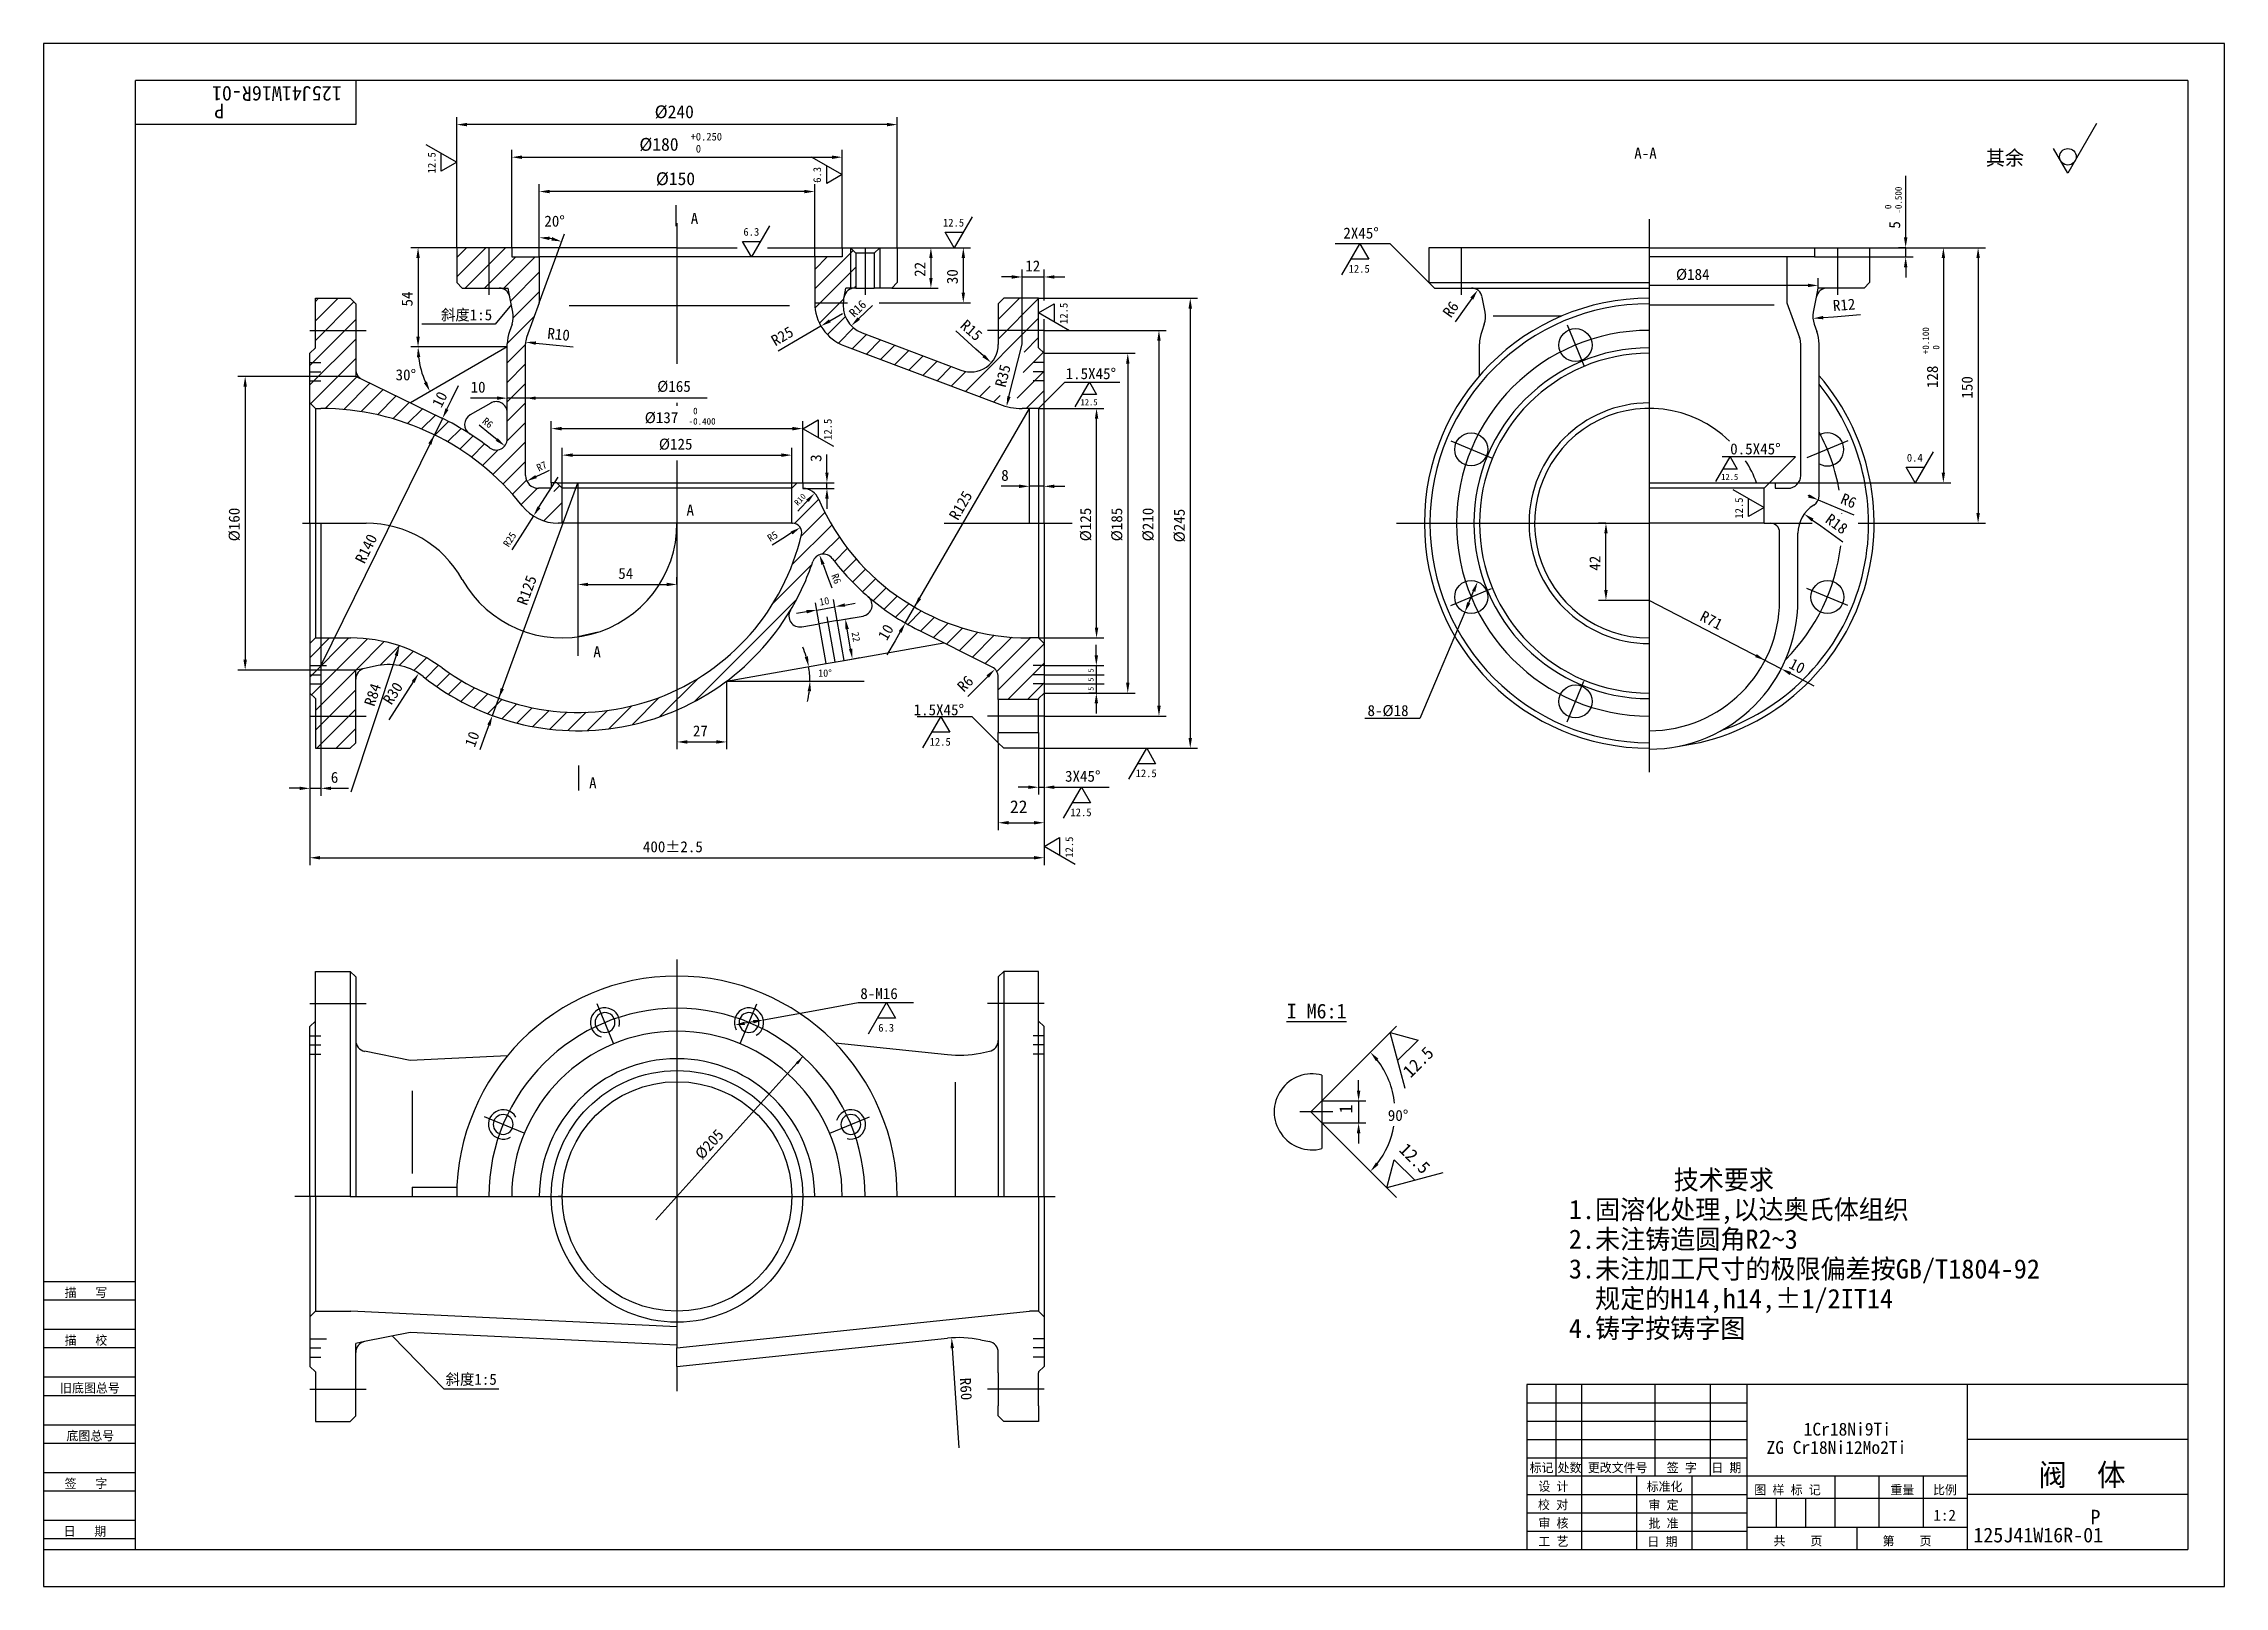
# Model space of a CAD drawing. Header units: metres. Extents: x 0 to 594, y 0 to 420.
import ezdxf

# ---------------------------------------------------------------- set-up
doc = ezdxf.new("R2010")
doc.units = ezdxf.units.M
for name, color, linetype in [('C', 6, 'Continuous'), ('D', 1, 'Continuous'), ('FL', 5, 'Continuous'), ('HA', 5, 'Continuous'), ('T', 7, 'Continuous'), ('TL', 4, 'Continuous')]:
    doc.layers.add(name, color=color, linetype=linetype)

# ---------------------------------------------------------------- blocks, each defined once
blk = doc.blocks.new('TUKUN2')
at = {"layer": 'FL'}
for p, q in [((0, 420), (0, 0)), ((594, 420), (0, 420)), ((594, 0), (594, 420)), ((0, 78), (25, 78)), ((0, 70), (25, 70)), ((0, 65), (25, 65)), ((0, 57), (25, 57)), ((412, 30), (412, 55)), ((419, 10), (419, 55)), ((439, 30), (439, 55)), ((454, 30), (454, 55)), ((0, 52), (25, 52)), ((404, 50), (464, 50)), ((0, 44), (25, 44)), ((404, 45), (464, 45)), ((0, 39), (25, 39)), ((404, 40), (464, 40)), ((0, 31), (25, 31)), ((404, 35), (464, 35)), ((449, 10), (449, 30)), ((0, 26), (25, 26)), ((404, 25), (464, 25)), ((0, 18), (25, 18)), ((404, 20), (464, 20)), ((0, 13), (25, 13)), ((404, 15), (464, 15)), ((0, 0), (594, 0))]:
    blk.add_line(p, q, dxfattribs=at)
at = {"layer": 'TL'}
for p, q in [((25, 10), (25, 410)), ((584, 410), (25, 410)), ((85, 410), (85, 398)), ((584, 410), (584, 10)), ((85, 398), (25, 398)), ((0, 83), (25, 83)), ((404, 55), (404, 10)), ((584, 55), (404, 55)), ((464, 10), (464, 55)), ((524, 10), (524, 55)), ((584, 40), (524, 40)), ((524, 30), (404, 30)), ((434, 10), (434, 30)), ((488, 16), (488, 30)), ((500, 16), (500, 30)), ((512, 16), (512, 30)), ((464, 24), (524, 24)), ((472, 16), (472, 24)), ((480, 16), (480, 24)), ((584, 25), (524, 25)), ((524, 16), (464, 16)), ((494, 10), (494, 16)), ((0, 10), (584, 10))]:
    blk.add_line(p, q, dxfattribs=at)
at = {"layer": 'T'}
for s, p in [('描   写', (5.74, 78.76)), ('描   校', (5.74, 65.76)), ('旧底图总号', (4.49, 52.76)), ('底图总号', (6.22, 39.76)), ('标记', (404.75, 31.07)), ('处数', (412.38, 31.07)), ('更改文件号', (420.61, 31.07)), ('签 字', (442.1, 31.07)), ('日 期', (454.23, 31.07)), ('签   字', (5.74, 26.76)), ('校 对', (407.05, 20.99)), ('设 计', (407.14, 25.99)), ('标准化', (436.65, 25.93)), ('审 定', (437.13, 20.93)), ('图 样 标 记', (465.95, 25.04)), ('重量', (503.03, 25.04)), ('比例', (514.64, 25.04)), ('审 核', (407.14, 15.99)), ('批 准', (437.13, 15.93)), ('日   期', (5.45, 13.76)), ('工 艺', (407.14, 10.99)), ('日 期', (436.84, 10.93)), ('共    页', (471.18, 11.13)), ('第    页', (500.9, 11.13))]:
    blk.add_text(s, height=2.5, dxfattribs=at).set_placement(p)

msp = doc.modelspace()

# ---------------------------------------------------------------- linework, layer by layer
for p, q in [((112.52, 361.77), (115.18, 364.44)), ((112.52, 356.47), (120.48, 364.44)), ((114.79, 353.44), (125.79, 364.44)), ((210.02, 353.21), (220.51, 363.7)), ((120.09, 353.44), (128.59, 361.94)), ((125.18, 353.22), (133.89, 361.94)), ((127.22, 349.95), (135.02, 357.76)), ((210.02, 358.51), (213.44, 361.94)), ((210.1, 347.99), (221.27, 359.15)), ((74.02, 344.49), (80.22, 350.69)), ((74.02, 349.79), (74.91, 350.69)), ((127.94, 345.38), (135.02, 352.45)), ((211.31, 343.9), (217.94, 350.52)), ((220.85, 353.43), (221.27, 353.85)), ((260.02, 344.87), (265.83, 350.69)), ((260.02, 339.57), (271.02, 350.57)), ((72.52, 332.38), (85.02, 344.88)), ((74.02, 339.18), (84.52, 349.68)), ((126.27, 338.4), (133.71, 345.84)), ((213.5, 340.78), (218.37, 345.65)), ((251.06, 325.31), (271.02, 345.27)), ((72.52, 327.08), (85.02, 339.58)), ((216.5, 338.48), (220.63, 342.6)), ((220.26, 336.93), (224.14, 340.81)), ((224.11, 335.48), (227.99, 339.36)), ((267.05, 335.99), (271.02, 339.96)), ((72.72, 321.98), (85.02, 334.27)), ((126.27, 333.1), (131.27, 338.1)), ((126.27, 327.79), (131.27, 332.79)), ((227.96, 334.02), (231.84, 337.91)), ((231.81, 332.57), (235.69, 336.45)), ((235.66, 331.12), (239.54, 335)), ((239.51, 329.67), (243.39, 333.55)), ((266.85, 330.49), (272.28, 335.92)), ((76.72, 320.68), (85.6, 329.55)), ((81.76, 320.41), (88.9, 327.55)), ((126.27, 322.49), (131.27, 327.49)), ((243.36, 328.22), (247.24, 332.1)), ((247.21, 326.76), (251.19, 330.74)), ((254.92, 323.86), (257.82, 326.76)), ((265.17, 323.51), (272.52, 330.86)), ((86.48, 319.82), (92.47, 325.82)), ((90.93, 318.97), (96.05, 324.09)), ((95.14, 317.88), (99.62, 322.35)), ((126.27, 317.19), (131.27, 322.19)), ((258.77, 322.41), (260.58, 324.22)), ((267.65, 320.69), (272.52, 325.55)), ((99.14, 316.58), (103.19, 320.62)), ((102.95, 315.09), (106.76, 318.89)), ((106.59, 313.41), (110.3, 317.13)), ((110.05, 311.58), (113.71, 315.23)), ((126.22, 311.84), (131.27, 316.88)), ((113.36, 309.58), (116.97, 313.19)), ((116.51, 307.43), (120.09, 311.01)), ((119.52, 305.13), (123.79, 309.41)), ((122.38, 302.69), (131.27, 311.58)), ((125.1, 300.1), (131.27, 306.28)), ((127.67, 297.38), (131.49, 301.2)), ((130.11, 294.51), (134.54, 298.94)), ((139, 298.1), (140.55, 299.65)), ((136.27, 290.06), (141.27, 295.06)), ((204.52, 289.38), (211.11, 295.97)), ((206.29, 285.84), (212.81, 292.36)), ((203.91, 278.16), (214.69, 288.93)), ((212.1, 281.04), (216.74, 285.68)), ((215.4, 279.04), (218.96, 282.6)), ((217.8, 276.14), (221.35, 279.68)), ((198.76, 267.71), (209.25, 278.19)), ((220.36, 273.39), (223.89, 276.93)), ((223.06, 270.79), (226.6, 274.33)), ((177.18, 240.82), (205.13, 268.77)), ((225.91, 268.33), (229.46, 271.89)), ((228.91, 266.03), (232.49, 269.61)), ((232.06, 263.88), (235.69, 267.5)), ((235.37, 261.89), (239.05, 265.57)), ((238.84, 260.06), (242.6, 263.81)), ((242.37, 258.28), (246.34, 262.25)), ((72.52, 252.83), (77.87, 258.19)), ((72.52, 247.53), (83.18, 258.19)), ((73, 242.71), (88.23, 257.94)), ((85.05, 249.45), (92.79, 257.19)), ((91.65, 250.75), (96.94, 256.04)), ((245.91, 256.51), (250.29, 260.9)), ((249.44, 254.74), (254.48, 259.78)), ((252.97, 252.97), (258.93, 258.93)), ((256.5, 251.2), (263.68, 258.37)), ((259.64, 249.04), (268.79, 258.19)), ((260.02, 244.11), (272.52, 256.61)), ((96.88, 250.68), (100.76, 254.56)), ((100.84, 249.33), (104.29, 252.79)), ((104.01, 247.2), (107.56, 250.75)), ((262.65, 241.44), (272.52, 251.31)), ((74.02, 238.42), (85.02, 249.42)), ((74.02, 233.12), (85.02, 244.12)), ((107.07, 244.96), (110.67, 248.55)), ((110.28, 242.86), (113.93, 246.51)), ((113.65, 240.93), (117.36, 244.64)), ((167.76, 236.71), (178.25, 247.19)), ((267.95, 241.44), (272.52, 246)), ((74.39, 228.19), (85.02, 238.81)), ((117.19, 239.17), (120.98, 242.95)), ((120.91, 237.58), (124.8, 241.47)), ((124.82, 236.19), (128.83, 240.2)), ((128.94, 235), (133.11, 239.18)), ((133.29, 234.05), (137.67, 238.43)), ((137.91, 233.37), (142.55, 238.01)), ((142.83, 232.99), (147.82, 237.98)), ((148.13, 232.99), (153.61, 238.46)), ((153.91, 233.46), (160.11, 239.66)), ((160.34, 234.58), (167.79, 242.04)), ((79.69, 228.19), (85.02, 233.51))]:
    msp.add_line(p, q)
at = {"layer": 'C'}
for p, q in [((172.52, 371.09), (172.52, 332.85)), ((437.35, 372.18), (437.35, 232.94)), ((121.27, 364.44), (121.27, 351.58)), ((223.77, 364.44), (223.77, 351.58)), ((386.1, 364.44), (386.1, 351.58)), ((488.6, 364.44), (488.6, 351.58)), ((72.52, 341.94), (87.9, 341.94)), ((272.52, 341.94), (257.14, 341.94)), ((414.97, 343.48), (419.56, 332.4)), ((72.52, 333.19), (75.52, 333.19)), ((272.52, 333.19), (269.52, 333.19)), ((72.52, 330.69), (75.52, 330.69)), ((72.52, 328.19), (75.52, 328.19)), ((272.52, 330.69), (269.52, 330.69)), ((272.52, 328.19), (269.52, 328.19)), ((172.52, 322.21), (172.52, 321.36)), ((383.31, 311.82), (394.39, 307.23)), ((491.4, 311.82), (480.31, 307.23)), ((172.52, 306.47), (172.52, 236.45)), ((70.56, 289.44), (87.87, 289.44)), ((245.25, 289.44), (280.12, 289.44)), ((368.48, 289.44), (437.35, 289.44)), ((470.35, 289.44), (481.74, 289.44)), ((494.22, 289.44), (524.97, 289.44)), ((383.31, 267.05), (394.39, 271.64)), ((491.4, 267.05), (480.31, 271.64)), ((215.61, 251.67), (213.44, 263.98)), ((72.52, 250.69), (75.52, 250.69)), ((272.52, 250.69), (269.52, 250.69)), ((72.52, 248.19), (75.52, 248.19)), ((72.52, 245.69), (75.52, 245.69)), ((272.52, 248.19), (269.52, 248.19)), ((272.52, 245.69), (269.52, 245.69)), ((414.97, 235.39), (419.56, 246.48)), ((72.52, 236.94), (87.9, 236.94)), ((272.52, 236.94), (257.14, 236.94)), ((437.35, 232.94), (437.35, 227.94)), ((437.35, 227.94), (437.35, 221.67)), ((172.52, 170.69), (172.52, 97.45)), ((72.52, 158.65), (87.9, 158.65)), ((155.27, 147.8), (150.8, 158.58)), ((189.77, 147.8), (194.24, 158.58)), ((272.52, 158.65), (257.14, 158.65)), ((72.52, 149.9), (75.52, 149.9)), ((272.52, 149.9), (269.52, 149.9)), ((72.52, 147.4), (75.52, 147.4)), ((72.52, 144.9), (75.52, 144.9)), ((272.52, 147.4), (269.52, 147.4)), ((272.52, 144.9), (269.52, 144.9)), ((130.87, 123.4), (120.09, 127.87)), ((214.17, 123.4), (224.95, 127.87)), ((83.52, 106.15), (68.43, 106.15)), ((83.52, 106.15), (275.57, 106.15)), ((172.52, 97.45), (172.52, 70.65)), ((72.52, 67.4), (75.52, 67.4)), ((172.52, 70.65), (172.52, 65.65)), ((172.52, 65.65), (172.52, 64.9)), ((272.52, 67.4), (269.52, 67.4)), ((72.52, 64.9), (75.52, 64.9)), ((72.52, 62.4), (75.52, 62.4)), ((172.52, 59.87), (172.52, 64.9)), ((172.52, 59.87), (172.52, 53.15)), ((272.52, 64.9), (269.52, 64.9)), ((272.52, 62.4), (269.52, 62.4)), ((72.52, 53.65), (87.9, 53.65)), ((272.52, 53.65), (257.14, 53.65))]:
    msp.add_line(p, q, dxfattribs=at)
msp.add_lwpolyline([(351.18, 129.18), (342.18, 129.18)], dxfattribs=at)
for centre, radius, start, end in [((437.35, 289.44), 52.5, 90, 270), ((437.35, 289.44), 52.5, 9.85, 28.24), ((437.35, 289.44), 52.5, 2.83, 2.87), ((87.87, 259.44), 30, 29.33, 90), ((141.27, 289.44), 31.25, 209.33, 0), ((437.35, 289.44), 52.5, 315.08, 353.24), ((172.52, 106.15), 51.25, 0, 180)]:
    msp.add_arc(centre, radius, start, end, dxfattribs=at)
at = {"layer": 'D'}
for p, q in [((112.52, 364.44), (112.52, 399.95)), ((232.52, 364.44), (232.52, 399.95)), ((559.18, 398.22), (551.38, 384.7)), ((104.07, 392.58), (112.52, 387.7)), ((229.72, 397.95), (115.32, 397.95)), ((108.29, 385.27), (108.29, 390.14)), ((112.52, 387.7), (108.29, 385.27)), ((127.52, 364.44), (127.52, 391.08)), ((130.32, 389.08), (214.72, 389.08)), ((209.07, 389.21), (217.52, 384.33)), ((213.29, 381.89), (213.29, 386.77)), ((217.52, 364.44), (217.52, 391.08)), ((551.38, 384.7), (547.47, 391.46)), ((135.02, 361.94), (135.02, 381.73)), ((210.02, 361.94), (210.02, 381.73)), ((217.52, 384.33), (213.29, 381.89)), ((507.19, 372.13), (507.19, 383.99)), ((207.22, 379.73), (137.82, 379.73)), ((197.71, 370.39), (192.84, 361.94)), ((245.56, 368.66), (250.44, 368.66)), ((248, 364.44), (245.56, 368.66)), ((252.88, 372.89), (248, 364.44)), ((507.19, 370.04), (507.19, 372.13)), ((507.19, 367.24), (507.19, 370.04)), ((112.52, 364.44), (99.99, 364.44)), ((135.02, 349.44), (141.86, 368.23)), ((192.84, 361.94), (190.4, 366.16)), ((190.4, 366.16), (195.28, 366.16)), ((232.52, 364.44), (243.68, 364.44)), ((243.68, 364.44), (252.51, 364.44)), ((366.75, 365.54), (351.75, 365.54)), ((353.61, 357.09), (358.49, 365.54)), ((358.49, 365.54), (360.93, 361.32)), ((377.35, 354.94), (366.75, 365.54)), ((497.35, 364.44), (519.46, 364.44)), ((507.19, 364.44), (505.19, 364.44)), ((507.19, 361.94), (507.19, 364.44)), ((519.46, 364.44), (528.92, 364.44)), ((101.99, 361.64), (101.99, 340.24)), ((241.68, 361.64), (241.68, 356.24)), ((250.51, 361.64), (250.51, 352.24)), ((263.72, 356.48), (260.92, 356.48)), ((266.52, 338.19), (266.52, 358.48)), ((266.52, 356.48), (272.52, 356.48)), ((272.52, 350.11), (272.52, 358.48)), ((275.32, 356.48), (278.12, 356.48)), ((360.93, 361.32), (356.05, 361.32)), ((482.35, 361.94), (509.19, 361.94)), ((507.19, 359.14), (507.19, 356.34)), ((517.46, 361.64), (517.46, 303.24)), ((526.92, 361.64), (526.92, 292.24)), ((124.06, 353.44), (126.52, 353.44)), ((127, 351.02), (126.52, 353.44)), ((218.04, 351.02), (218.52, 353.44)), ((220.98, 353.44), (218.52, 353.44)), ((231.02, 353.44), (243.68, 353.44)), ((271.02, 350.69), (314.32, 350.69)), ((389.01, 350.6), (387.39, 348.32)), ((480.55, 354.18), (437.35, 354.18)), ((482.87, 351.02), (483.35, 353.44)), ((483.35, 353.44), (483.35, 356.18)), ((485.81, 353.44), (483.35, 353.44)), ((127.41, 349), (123.02, 343.62)), ((210.02, 349.44), (218.95, 349.44)), ((214.15, 344.52), (217.62, 346.56)), ((222.01, 345.13), (225.74, 348.75)), ((227.58, 349.44), (252.51, 349.44)), ((271.02, 346.71), (275.24, 349.15)), ((279.47, 341.83), (271.02, 346.71)), ((272.52, 335.69), (272.52, 345.01)), ((275.24, 349.15), (275.24, 344.27)), ((312.32, 347.89), (312.32, 230.99)), ((387.39, 348.32), (384.52, 344.29)), ((484.73, 345.43), (487.52, 345.66)), ((487.52, 345.66), (494.88, 346.26)), ((123.02, 343.62), (103.02, 343.62)), ((206.91, 340.27), (200.06, 336.25)), ((211.74, 343.11), (206.91, 340.27)), ((253.94, 336.86), (248.43, 341.77)), ((272.52, 341.94), (305.8, 341.94)), ((303.8, 339.14), (303.8, 239.74)), ((126.27, 337.44), (99.99, 337.44)), ((134.08, 338.47), (136.87, 338.19)), ((136.87, 338.19), (144.21, 337.47)), ((256.03, 334.99), (253.94, 336.86)), ((262.95, 323.93), (266.52, 338.19)), ((272.52, 335.69), (297.3, 335.69)), ((295.3, 332.89), (295.3, 245.99)), ((85.02, 329.42), (52.9, 329.42)), ((85.02, 331.9), (85.02, 329.42)), ((85.02, 329.42), (86.71, 328.62)), ((111.11, 323), (113.04, 326.93)), ((272.52, 322.19), (278.18, 327.84)), ((278.18, 327.84), (293.18, 327.84)), ((280.96, 321.08), (284.87, 327.84)), ((284.87, 327.84), (286.82, 324.46)), ((54.9, 326.62), (54.9, 252.25)), ((109.87, 320.49), (111.11, 323)), ((120.67, 323.49), (116.29, 323.49)), ((123.47, 323.49), (120.67, 323.49)), ((131.27, 323.49), (126.27, 323.49)), ((180.71, 323.49), (131.27, 323.49)), ((286.82, 324.46), (282.92, 324.46)), ((108.64, 317.98), (75.52, 250.69)), ((121.25, 313.99), (118.66, 316.09)), ((138.27, 300.44), (138.27, 317.19)), ((141.07, 315.19), (203.97, 315.19)), ((206.77, 315.16), (210.99, 317.6)), ((206.77, 300.44), (206.77, 317.19)), ((215.22, 310.28), (206.77, 315.16)), ((210.99, 317.6), (210.99, 312.72)), ((234.71, 262.26), (268.52, 320.69)), ((268.52, 289.44), (268.52, 320.69)), ((271.02, 320.69), (288.8, 320.69)), ((286.8, 260.99), (286.8, 317.89)), ((123.42, 312.24), (121.25, 313.99)), ((141.27, 298.94), (141.27, 309.97)), ((203.77, 298.94), (203.77, 309.97)), ((514.67, 308.89), (509.79, 300.44)), ((134.14, 302.13), (136.66, 303.35)), ((136.66, 303.35), (137.76, 303.89)), ((144.07, 307.97), (200.97, 307.97)), ((213.36, 306.04), (213.36, 308.13)), ((213.36, 303.24), (213.36, 306.04)), ((268.52, 306.53), (268.52, 308.53)), ((455.47, 300.75), (459.37, 307.51)), ((477.17, 307.51), (457.17, 307.51)), ((461.33, 304.13), (457.42, 304.13)), ((459.37, 307.51), (461.33, 304.13)), ((470.1, 300.44), (477.17, 307.51)), ((509.79, 300.44), (507.35, 304.66)), ((507.35, 304.66), (512.23, 304.66)), ((122.25, 237.07), (145.52, 300.44)), ((134.93, 293.77), (140.17, 301.94)), ((145.52, 300.44), (145.52, 258.48)), ((145.52, 300.44), (145.52, 298.94)), ((206.77, 300.44), (215.36, 300.44)), ((206.77, 298.93), (215.36, 298.93)), ((213.36, 298.93), (213.36, 300.44)), ((262.92, 299.48), (260.83, 299.48)), ((265.72, 299.48), (262.92, 299.48)), ((272.52, 299.48), (268.52, 299.48)), ((275.32, 299.48), (278.12, 299.48)), ((460.15, 298.59), (468.6, 293.71)), ((471.6, 300.44), (519.46, 300.44)), ((133.42, 291.41), (130.4, 286.7)), ((206.14, 293.5), (205.44, 292.75)), ((208.05, 295.54), (206.14, 293.5)), ((213.36, 296.13), (213.36, 293.33)), ((464.38, 291.27), (464.38, 296.15)), ((468.6, 293.71), (464.38, 291.27)), ((480.79, 296.86), (480.6, 296.94)), ((483.37, 295.78), (488.53, 293.61)), ((488.53, 293.61), (493.1, 291.7)), ((75.52, 289.44), (75.52, 250.69)), ((130.4, 286.7), (127.52, 282.22)), ((201.36, 285.28), (198.46, 283.46)), ((203.73, 286.78), (201.36, 285.28)), ((425.55, 289.44), (423.55, 289.44)), ((425.55, 271.24), (425.55, 286.64)), ((481.82, 290.31), (484.09, 288.68)), ((484.09, 288.68), (490.08, 284.37)), ((524.97, 289.44), (528.92, 289.44)), ((172.52, 272.76), (172.52, 274.76)), ((212.3, 278.24), (213.54, 274.97)), ((213.54, 274.97), (214.72, 271.86)), ((148.32, 272.76), (169.72, 272.76)), ((211.24, 262.07), (210.23, 267.78)), ((216.16, 262.93), (215.15, 268.65)), ((218.26, 267.17), (221.01, 267.65)), ((388.19, 267.78), (389.51, 270.91)), ((437.35, 268.44), (423.55, 268.44)), ((473.31, 249.8), (437.35, 268.44)), ((207.82, 265.33), (205.06, 264.84)), ((210.58, 265.81), (215.5, 266.68)), ((216.16, 262.93), (220.37, 263.68)), ((387.1, 265.2), (379.14, 246.34)), ((219.82, 255.25), (218.88, 260.57)), ((231.91, 257.41), (229.72, 253.63)), ((233.31, 259.84), (231.91, 257.41)), ((271.02, 258.19), (288.8, 258.19)), ((286.74, 253.49), (286.74, 256.29)), ((75.52, 250.69), (75.52, 215.26)), ((75.52, 250.69), (77.02, 250.69)), ((96.03, 253.39), (83.7, 216.19)), ((87.43, 249.92), (85.02, 249.45)), ((218.07, 252.1), (222.28, 252.84)), ((272.52, 250.69), (288.74, 250.69)), ((286.74, 250.69), (286.74, 243.19)), ((85.02, 249.45), (52.9, 249.45)), ((85.02, 246.98), (85.02, 249.45)), ((100.65, 246.22), (94.06, 235.95)), ((186.04, 246.45), (223.54, 246.45)), ((186.04, 246.45), (186.04, 227.89)), ((255.19, 245.73), (251.71, 242.22)), ((257.16, 247.73), (255.19, 245.73)), ((272.52, 248.19), (288.84, 248.19)), ((272.52, 245.69), (288.84, 245.69)), ((379.14, 246.34), (374.88, 236.25)), ((475.8, 248.51), (478.28, 247.22)), ((478.28, 247.22), (482.17, 245.21)), ((72.52, 243.19), (72.52, 215.26)), ((172.52, 238.57), (172.52, 227.89)), ((272.52, 243.19), (297.3, 243.19)), ((272.52, 243.19), (272.52, 215.56)), ((286.74, 243.19), (284.74, 243.19)), ((286.74, 240.39), (286.74, 237.59)), ((120.31, 231.82), (118.81, 227.71)), ((121.28, 234.45), (120.31, 231.82)), ((252.95, 236.76), (237.95, 236.76)), ((239.48, 228.31), (244.36, 236.76)), ((246.8, 232.53), (241.92, 232.53)), ((244.36, 236.76), (246.8, 232.53)), ((260.02, 229.69), (252.95, 236.76)), ((272.52, 236.94), (305.8, 236.94)), ((374.88, 236.25), (359.88, 236.25)), ((175.32, 229.89), (183.24, 229.89)), ((260.02, 229.69), (260.02, 205.89)), ((271.02, 228.19), (314.32, 228.19)), ((271.02, 228.19), (271.02, 215.56)), ((295.59, 219.74), (300.47, 228.19)), ((300.47, 228.19), (302.9, 223.96)), ((302.9, 223.96), (298.03, 223.96)), ((69.72, 217.26), (66.92, 217.26)), ((72.52, 217.26), (75.52, 217.26)), ((72.52, 215.26), (72.52, 196.36)), ((78.32, 217.26), (81.12, 217.26)), ((81.12, 217.26), (83.07, 217.26)), ((268.22, 217.56), (265.42, 217.56)), ((271.02, 217.56), (272.52, 217.56)), ((272.52, 215.56), (272.52, 205.89)), ((275.32, 217.56), (278.12, 217.56)), ((277.84, 209.11), (282.72, 217.56)), ((278.12, 217.56), (290.21, 217.56)), ((282.72, 217.56), (285.16, 213.33)), ((285.16, 213.33), (280.28, 213.33)), ((262.82, 207.89), (269.72, 207.89)), ((272.52, 205.89), (272.52, 196.36)), ((272.52, 201.39), (276.74, 203.83)), ((276.74, 203.83), (276.74, 198.95)), ((75.32, 198.36), (269.72, 198.36)), ((280.97, 196.51), (272.52, 201.39)), ((196.07, 154.21), (211.12, 156.95)), ((211.12, 156.95), (221.9, 158.91)), ((221.9, 158.91), (236.9, 158.91)), ((224.68, 150.46), (229.56, 158.91)), ((232, 154.68), (227.12, 154.68)), ((229.56, 158.91), (232, 154.68)), ((193.31, 153.71), (190.95, 153.29)), ((348.18, 132.18), (368.52, 152.52)), ((370.85, 135.5), (366.76, 150.76)), ((366.76, 150.76), (374.39, 148.72)), ((374.39, 148.72), (368.81, 143.13)), ((206.84, 144.21), (166.8, 99.81)), ((358.18, 134.98), (358.18, 137.78)), ((348.18, 132.18), (360.18, 132.18)), ((358.18, 132.18), (358.18, 126.18)), ((348.18, 126.18), (368.52, 105.85)), ((348.18, 126.18), (360.18, 126.18)), ((358.18, 123.38), (358.18, 120.58)), ((365.84, 108.52), (367.89, 116.16)), ((367.89, 116.16), (373.48, 110.57)), ((381.11, 112.61), (365.84, 108.52)), ((75.52, 67.4), (77.02, 67.4)), ((87.43, 66.63), (85.02, 66.16)), ((85.02, 63.69), (85.02, 66.16)), ((95.01, 68.16), (108.97, 53.81)), ((247.51, 64.85), (249.27, 37.71)), ((108.97, 53.81), (123.97, 53.81))]:
    msp.add_line(p, q, dxfattribs=at)
msp.add_circle((551.38, 389.2), 2.25, dxfattribs=at)
for centre, radius, start, end in [((135.02, 349.44), 17.76, 79.04, 80.96), ((126.27, 337.44), 24.28, 186.61, 203.39), ((186.04, 246.45), 22.7, 17.07, 24.14), ((186.04, 246.45), 22.7, 0, 10), ((186.04, 246.45), 22.7, 345.86, 352.93), ((345.18, 129.18), 22.93, 5.83, 38), ((345.18, 129.18), 22.93, 322, 350.18)]:
    msp.add_arc(centre, radius, start, end, dxfattribs=at)
for points in [[(115.32, 398.42), (115.32, 397.48), (112.52, 397.95)], [(229.72, 398.42), (229.72, 397.48), (232.52, 397.95)], [(130.32, 389.54), (130.32, 388.61), (127.52, 389.08)], [(214.72, 389.54), (214.72, 388.61), (217.52, 389.08)], [(137.82, 380.2), (137.82, 379.26), (135.02, 379.73)], [(207.22, 380.2), (207.22, 379.26), (210.02, 379.73)], [(101.52, 361.64), (102.46, 361.64), (101.99, 364.44)], [(137.77, 366.51), (137.85, 367.44), (135.02, 367.2)], [(138.52, 367.32), (138.27, 366.42), (141.09, 366.13)], [(241.22, 361.64), (242.15, 361.64), (241.68, 364.44)], [(250.04, 361.64), (250.98, 361.64), (250.51, 364.44)], [(506.72, 367.24), (507.65, 367.24), (507.19, 364.44)], [(516.99, 361.64), (517.93, 361.64), (517.46, 364.44)], [(526.45, 361.64), (527.39, 361.64), (526.92, 364.44)], [(263.72, 356.94), (263.72, 356.01), (266.52, 356.48)], [(275.32, 356.94), (275.32, 356.01), (272.52, 356.48)], [(506.72, 359.14), (507.65, 359.14), (507.19, 361.94)], [(241.22, 356.24), (242.15, 356.24), (241.68, 353.44)], [(250.04, 352.24), (250.98, 352.24), (250.51, 349.44)], [(311.85, 347.89), (312.79, 347.89), (312.32, 350.69)], [(389.39, 350.33), (388.63, 350.87), (390.63, 352.88)], [(480.55, 354.64), (480.55, 353.71), (483.35, 354.18)], [(214.39, 344.12), (213.92, 344.93), (211.74, 343.11)], [(222.34, 344.8), (221.69, 345.47), (220, 343.18)], [(484.77, 344.96), (484.7, 345.89), (481.94, 345.2)], [(101.52, 340.24), (102.46, 340.24), (101.99, 337.44)], [(134.03, 338), (134.13, 338.93), (131.29, 338.74)], [(303.33, 339.14), (304.27, 339.14), (303.8, 341.94)], [(101.69, 334.61), (102.62, 334.67), (101.99, 337.44)], [(255.72, 334.64), (256.34, 335.34), (258.12, 333.13)], [(294.84, 332.89), (295.77, 332.89), (295.3, 335.69)], [(54.43, 326.62), (55.36, 326.62), (54.9, 329.42)], [(104.4, 328.01), (103.57, 327.59), (105.24, 325.3)], [(123.47, 323.95), (123.47, 323.02), (126.27, 323.49)], [(134.07, 323.04), (131.27, 323.49), (134.07, 323.94)], [(263.4, 323.81), (262.49, 324.04), (262.27, 321.21)], [(109.46, 320.7), (110.29, 320.28), (108.64, 317.98)], [(141.07, 315.66), (141.07, 314.72), (138.27, 315.19)], [(203.97, 315.66), (203.97, 314.72), (206.77, 315.19)], [(286.34, 317.89), (287.27, 317.89), (286.8, 320.69)], [(105.61, 310.77), (104.78, 311.18), (106.43, 313.49)], [(123.13, 311.87), (123.72, 312.6), (125.6, 310.48)], [(144.07, 308.44), (144.07, 307.5), (141.27, 307.97)], [(200.97, 308.44), (200.97, 307.5), (203.77, 307.97)], [(212.9, 303.24), (213.83, 303.24), (213.36, 300.44)], [(516.99, 303.24), (517.93, 303.24), (517.46, 300.44)], [(134.34, 301.71), (133.94, 302.55), (131.62, 300.91)], [(208.39, 295.22), (207.71, 295.86), (209.97, 297.58)], [(212.9, 296.13), (213.83, 296.13), (213.36, 298.93)], [(265.72, 299.95), (265.72, 299.01), (268.52, 299.48)], [(275.32, 299.95), (275.32, 299.01), (272.52, 299.48)], [(480.61, 296.43), (480.97, 297.29), (483.37, 295.78)], [(135.32, 293.52), (134.54, 294.02), (133.42, 291.41)], [(481.55, 289.94), (482.09, 290.69), (479.55, 291.95)], [(526.45, 292.24), (527.39, 292.24), (526.92, 289.44)], [(203.98, 286.38), (203.48, 287.17), (206.1, 288.27)], [(425.09, 286.64), (426.02, 286.64), (425.55, 289.44)], [(211.86, 278.07), (212.74, 278.4), (211.31, 280.86)], [(389.94, 270.73), (389.08, 271.09), (390.6, 273.49)], [(148.32, 273.23), (148.32, 272.3), (145.52, 272.76)], [(169.72, 273.23), (169.72, 272.3), (172.52, 272.76)], [(218.18, 267.63), (218.34, 266.71), (215.5, 266.68)], [(239.02, 268.78), (238.22, 269.25), (237.22, 266.59)], [(388.62, 267.6), (387.76, 267.96), (387.1, 265.2)], [(425.09, 271.24), (426.02, 271.24), (425.55, 268.44)], [(207.74, 265.79), (207.9, 264.87), (210.58, 265.81)], [(219.34, 260.65), (218.42, 260.49), (218.4, 263.33)], [(232.91, 260.07), (233.72, 259.6), (234.71, 262.26)], [(96.47, 253.25), (95.59, 253.54), (96.91, 256.05)], [(286.34, 260.99), (287.27, 260.99), (286.8, 258.19)], [(54.43, 252.25), (55.36, 252.25), (54.9, 249.45)], [(208.2, 253.23), (207.29, 253.01), (208.4, 250.4)], [(220.28, 255.33), (219.36, 255.17), (220.31, 252.5)], [(257.49, 247.4), (256.83, 248.05), (259.13, 249.72)], [(286.27, 253.49), (287.21, 253.49), (286.74, 250.69)], [(466.17, 252.98), (466.6, 253.8), (468.87, 252.1)], [(476.01, 248.93), (475.58, 248.1), (473.31, 249.8)], [(101.05, 245.96), (100.26, 246.47), (102.16, 248.57)], [(125.37, 244.24), (124.5, 244.56), (123.97, 241.77)], [(208.11, 243.69), (209.04, 243.63), (208.75, 246.45)], [(294.84, 245.99), (295.77, 245.99), (295.3, 243.19)], [(286.27, 240.39), (287.21, 240.39), (286.74, 243.19)], [(303.33, 239.74), (304.27, 239.74), (303.8, 236.94)], [(120.84, 234.61), (121.72, 234.29), (122.25, 237.07)], [(175.32, 230.36), (175.32, 229.43), (172.52, 229.89)], [(183.24, 230.36), (183.24, 229.43), (186.04, 229.89)], [(311.85, 230.99), (312.79, 230.99), (312.32, 228.19)], [(69.72, 217.72), (69.72, 216.79), (72.52, 217.26)], [(78.32, 217.72), (78.32, 216.79), (75.52, 217.26)], [(268.22, 218.03), (268.22, 217.09), (271.02, 217.56)], [(275.32, 218.03), (275.32, 217.09), (272.52, 217.56)], [(262.82, 208.36), (262.82, 207.43), (260.02, 207.89)], [(269.72, 208.36), (269.72, 207.43), (272.52, 207.89)], [(75.32, 198.83), (75.32, 197.89), (72.52, 198.36)], [(269.72, 198.83), (269.72, 197.89), (272.52, 198.36)], [(191.03, 152.83), (190.87, 153.74), (188.2, 152.78)], [(193.4, 153.25), (193.23, 154.17), (196.07, 154.21)], [(205.48, 142.11), (206.84, 144.21), (204.9, 142.64)], [(362.9, 142.99), (363.6, 143.61), (361.4, 145.4)], [(357.71, 134.98), (358.65, 134.98), (358.18, 132.18)], [(357.71, 123.38), (358.65, 123.38), (358.18, 126.18)], [(363.6, 114.76), (362.9, 115.37), (361.4, 112.97)], [(247.04, 64.82), (247.97, 64.88), (247.33, 67.64)]]:
    msp.add_solid(points, dxfattribs=at)
at = {"layer": 'FL'}
for p, q in [((219.77, 364.44), (219.77, 353.18)), ((227.77, 364.44), (227.77, 353.44))]:
    msp.add_line(p, q, dxfattribs=at)
for centre, start, end in [((152.91, 153.5), 345, 255), ((192.13, 153.5), 300, 210), ((125.17, 125.76), 30, 300), ((219.87, 125.76), 255, 165)]:
    msp.add_arc(centre, 4, start, end, dxfattribs=at)
at = {"layer": 'HA'}
msp.add_arc((345.53, 129.18), 10.35, 75.14, 284.86, dxfattribs=at)
at = {"layer": 'TL'}
for p, q in [((172.22, 376.01), (172.22, 370.35)), ((127.52, 364.44), (112.52, 364.44)), ((112.52, 364.44), (112.52, 354.94)), ((172.52, 364.44), (127.52, 364.44)), ((127.52, 364.44), (127.52, 361.94)), ((172.52, 364.44), (188.91, 364.44)), ((197.13, 364.44), (217.52, 364.44)), ((217.52, 364.44), (217.52, 361.94)), ((217.52, 364.44), (219.77, 364.44)), ((219.77, 364.44), (227.77, 364.44)), ((219.77, 364.44), (221.27, 362.94)), ((221.27, 362.94), (221.27, 353.44)), ((226.27, 362.94), (221.27, 362.94)), ((227.77, 364.44), (226.27, 362.94)), ((226.27, 362.94), (226.27, 353.44)), ((227.77, 364.44), (232.52, 364.44)), ((232.52, 364.44), (232.52, 354.94)), ((392.35, 364.44), (377.35, 364.44)), ((377.35, 364.44), (377.35, 354.94)), ((437.35, 364.44), (392.35, 364.44)), ((437.35, 364.44), (482.35, 364.44)), ((482.35, 364.44), (497.35, 364.44)), ((482.35, 364.44), (482.35, 361.94)), ((497.35, 364.44), (497.35, 354.94)), ((127.52, 361.94), (135.02, 361.94)), ((210.02, 361.94), (135.02, 361.94)), ((135.02, 361.94), (135.02, 349.44)), ((210.02, 361.94), (210.02, 349.44)), ((217.52, 361.94), (210.02, 361.94)), ((474.85, 361.94), (437.35, 361.94)), ((474.85, 361.94), (474.85, 349.44)), ((482.35, 361.94), (474.85, 361.94)), ((74.02, 337.19), (74.02, 350.69)), ((74.02, 350.69), (83.52, 350.69)), ((85.02, 349.19), (83.52, 350.69)), ((114.02, 353.44), (112.52, 354.94)), ((114.02, 353.44), (124.06, 353.44)), ((127.83, 346.87), (127, 351.02)), ((217.9, 350.32), (218.04, 351.02)), ((221.27, 353.44), (220.98, 353.44)), ((221.27, 353.44), (226.27, 353.44)), ((231.02, 353.44), (226.27, 353.44)), ((231.02, 353.44), (232.52, 354.94)), ((260.02, 349.19), (261.52, 350.69)), ((271.02, 350.69), (261.52, 350.69)), ((271.02, 337.19), (271.02, 350.69)), ((377.35, 354.94), (437.35, 354.94)), ((378.85, 353.44), (377.35, 354.94)), ((378.85, 353.44), (437.35, 353.44)), ((392.67, 346.87), (391.84, 351.02)), ((482.04, 346.87), (482.87, 351.02)), ((495.85, 353.44), (485.81, 353.44)), ((495.85, 353.44), (497.35, 354.94)), ((85.02, 349.19), (85.02, 331.31)), ((135.02, 349.44), (131.57, 339.96)), ((143.12, 348.73), (203.2, 348.73)), ((260.02, 349.19), (260.02, 338.12)), ((394.8, 345.86), (413.51, 345.86)), ((471.38, 348.78), (437.35, 348.78)), ((474.85, 349.44), (478.3, 339.96)), ((127.59, 343.64), (126.87, 341.67)), ((222.92, 341.27), (249.87, 331.1)), ((392.42, 343.64), (391.71, 341.67)), ((482.28, 343.64), (483, 341.67)), ((72.52, 335.69), (74.02, 337.19)), ((72.52, 322.19), (72.52, 335.69)), ((126.27, 337.44), (99.91, 322.21)), ((126.27, 319.54), (126.27, 338.25)), ((131.27, 302.44), (131.27, 338.25)), ((218.11, 337.74), (260.34, 321.81)), ((272.52, 335.69), (271.02, 337.19)), ((272.52, 322.19), (272.52, 335.69)), ((391.1, 329.59), (391.1, 338.25)), ((478.6, 302.44), (478.6, 338.25)), ((483.6, 296.94), (483.6, 338.25)), ((86.71, 328.62), (108.25, 318.17)), ((74.02, 320.69), (72.52, 322.19)), ((72.52, 289.44), (72.52, 322.19)), ((121.77, 322.14), (116.18, 318.91)), ((271.02, 320.69), (272.52, 322.19)), ((272.52, 289.44), (272.52, 322.19)), ((74.02, 320.69), (74.02, 258.19)), ((74.02, 320.69), (75.52, 320.69)), ((126.27, 312.36), (126.27, 319.54)), ((271.02, 320.69), (266.52, 320.69)), ((271.02, 320.69), (271.02, 258.19)), ((138.27, 298.94), (134.77, 298.94)), ((139.77, 300.44), (138.27, 300.44)), ((138.27, 300.44), (138.27, 298.94)), ((139.77, 300.44), (205.27, 300.44)), ((141.27, 298.94), (139.77, 300.44)), ((203.77, 298.94), (141.27, 298.94)), ((141.27, 289.44), (141.27, 298.94)), ((203.77, 298.94), (205.27, 300.44)), ((203.77, 289.44), (203.77, 298.94)), ((205.27, 300.44), (206.77, 300.44)), ((206.77, 300.44), (206.77, 298.93)), ((437.35, 300.44), (470.1, 300.44)), ((468.6, 298.94), (437.35, 298.94)), ((468.6, 298.94), (470.1, 300.44)), ((468.6, 289.44), (468.6, 298.94)), ((470.1, 300.44), (471.6, 300.44)), ((471.6, 300.44), (471.6, 298.94)), ((471.6, 298.94), (475.1, 298.94)), ((172.52, 293.8), (172.52, 289.44)), ((72.52, 289.44), (72.52, 256.69)), ((141.27, 289.44), (140.17, 289.44)), ((203.77, 289.44), (141.27, 289.44)), ((203.77, 289.44), (203.98, 289.44)), ((272.52, 289.44), (272.52, 256.69)), ((468.6, 289.44), (437.35, 289.44)), ((468.6, 289.44), (470.35, 289.44)), ((472.85, 268.44), (472.85, 286.94)), ((477.85, 268.44), (477.85, 286.69)), ((206.51, 261.23), (211.24, 262.07)), ((216.16, 262.93), (211.24, 262.07)), ((213.15, 251.23), (211.24, 262.07)), ((216.16, 262.93), (223.19, 264.17)), ((218.07, 252.1), (216.16, 262.93)), ((74.02, 258.19), (72.52, 256.69)), ((72.52, 256.69), (72.52, 243.19)), ((74.02, 258.19), (83.7, 258.19)), ((151.07, 259.76), (145.52, 258.48)), ((145.52, 258.48), (145.52, 253.29)), ((218.07, 252.1), (245.18, 256.88)), ((258.36, 250.27), (238.26, 260.35)), ((271.02, 258.19), (268.52, 258.19)), ((271.02, 258.19), (272.52, 256.69)), ((272.52, 256.69), (272.52, 243.19)), ((91.12, 250.66), (87.43, 249.92)), ((186.04, 246.45), (213.15, 251.23)), ((213.15, 251.23), (218.07, 252.1)), ((85.02, 229.69), (85.02, 246.98)), ((260.02, 241.44), (260.02, 247.58)), ((72.52, 243.19), (74.02, 241.69)), ((74.02, 241.69), (74.02, 228.19)), ((260.02, 241.44), (260.02, 232.44)), ((271.02, 241.44), (260.02, 241.44)), ((272.52, 243.19), (271.02, 241.69)), ((271.02, 241.69), (271.02, 241.44)), ((271.02, 232.44), (271.02, 241.44)), ((260.02, 232.44), (271.02, 232.44)), ((260.02, 229.69), (260.02, 232.44)), ((271.02, 232.44), (271.02, 228.19)), ((74.02, 228.19), (83.52, 228.19)), ((85.02, 229.69), (83.52, 228.19)), ((260.02, 229.69), (261.52, 228.19)), ((271.02, 228.19), (261.52, 228.19)), ((145.7, 223.48), (145.7, 216.68)), ((74.02, 106.15), (74.02, 167.4)), ((74.02, 167.4), (83.52, 167.4)), ((83.52, 167.4), (83.52, 106.15)), ((85.02, 165.9), (83.52, 167.4)), ((260.02, 165.9), (261.52, 167.4)), ((261.52, 167.4), (261.52, 106.15)), ((271.02, 167.4), (261.52, 167.4)), ((271.02, 106.15), (271.02, 167.4)), ((85.02, 165.9), (85.02, 106.15)), ((260.02, 165.9), (260.02, 154.84)), ((260.02, 154.84), (260.02, 106.15)), ((72.52, 152.4), (74.02, 153.9)), ((72.52, 138.9), (72.52, 152.4)), ((272.52, 152.4), (271.02, 153.9)), ((272.52, 138.9), (272.52, 152.4)), ((99.82, 143.18), (87.43, 145.66)), ((126.33, 144.45), (99.82, 143.18)), ((215.57, 147.94), (246.16, 144.76)), ((255.15, 145.18), (257.61, 145.67)), ((72.52, 106.15), (72.52, 138.9)), ((248.3, 137.26), (248.3, 106.15)), ((272.52, 106.15), (272.52, 138.9)), ((100.42, 134.93), (100.42, 112.38)), ((100.42, 108.65), (112.57, 108.65)), ((100.42, 108.65), (100.42, 106.15)), ((72.52, 106.15), (72.52, 73.4)), ((74.02, 106.15), (74.02, 74.9)), ((141.27, 106.15), (140.17, 106.15)), ((203.77, 106.15), (203.98, 106.15)), ((271.02, 106.15), (271.02, 74.9)), ((272.52, 106.15), (272.52, 73.4)), ((74.02, 74.9), (72.52, 73.4)), ((72.52, 73.4), (72.52, 59.9)), ((74.02, 74.9), (83.7, 74.9)), ((172.52, 70.65), (83.7, 74.9)), ((172.52, 64.9), (268.52, 74.9)), ((271.02, 74.9), (268.52, 74.9)), ((271.02, 74.9), (272.52, 73.4)), ((272.52, 73.4), (272.52, 59.9)), ((99.82, 69.12), (87.43, 66.65)), ((172.52, 65.65), (99.82, 69.12)), ((172.52, 59.87), (246.16, 67.54)), ((255.15, 67.12), (257.61, 66.63)), ((72.52, 59.9), (74.02, 58.4)), ((85.02, 46.4), (85.02, 63.7)), ((260.02, 58.15), (260.02, 63.69)), ((272.52, 59.9), (271.02, 58.4)), ((74.02, 58.4), (74.02, 44.9)), ((260.02, 58.15), (260.02, 49.15)), ((271.02, 58.4), (271.02, 58.15)), ((271.02, 49.15), (271.02, 58.15)), ((260.02, 46.4), (260.02, 49.15)), ((271.02, 49.15), (271.02, 44.9)), ((74.02, 44.9), (83.52, 44.9)), ((85.02, 46.4), (83.52, 44.9)), ((260.02, 46.4), (261.52, 44.9)), ((271.02, 44.9), (261.52, 44.9))]:
    msp.add_line(p, q, dxfattribs=at)
for points in [[(152.91, 156.2, 1), (152.91, 150.8, 1), (152.91, 156.2, 1)], [(194.04, 155.41, 1), (190.22, 151.59, 1), (194.04, 155.41, 1)], [(123.26, 127.67, 1), (127.08, 123.85, 1), (123.26, 127.67, 1)], [(222.57, 125.76, 1), (217.17, 125.76, 1), (222.57, 125.76, 1)]]:
    msp.add_lwpolyline(points, format="xyb", dxfattribs=at)
for points in [[(348.18, 139.18), (348.18, 132.18), (345.18, 129.18), (348.18, 126.18), (348.18, 119.18)], [(348.18, 132.18), (348.18, 126.18)]]:
    msp.add_lwpolyline(points, dxfattribs=at)
for centre, radius in [((417.26, 337.94), 4.5), ((388.85, 309.53), 4.5), ((388.85, 269.34), 4.5), ((485.86, 269.34), 4.5), ((417.26, 240.93), 4.5), ((172.52, 106.15), 34.25), ((172.52, 106.15), 31.25)]:
    msp.add_circle(centre, radius, dxfattribs=at)
for centre, radius, start, end in [((124.06, 350.44), 3, 11.31, 90), ((220.98, 350.44), 3, 90, 168.69), ((437.35, 289.44), 61.25, 90, 270), ((388.89, 350.44), 3, 11.31, 90), ((485.81, 350.44), 3, 90, 168.69), ((121.95, 345.69), 6, 340, 11.31), ((222.52, 349.44), 12.5, 180, 249.34), ((225.74, 348.75), 8, 168.69, 249.34), ((437.35, 289.44), 59.75, 90, 270), ((386.78, 345.69), 6, 340, 11.31), ((487.92, 345.69), 6, 168.69, 200), ((136.27, 338.25), 10, 160, 180), ((136.27, 338.25), 5, 160, 180), ((401.1, 338.25), 10, 160, 180), ((473.6, 338.25), 5, 0, 20), ((473.6, 338.25), 10, 0, 20), ((252.52, 338.12), 7.5, 249.34, 0), ((437.35, 289.44), 47.75, 90, 270), ((437.35, 289.44), 46.25, 90, 270), ((88.02, 331.31), 3, 180, 244.12), ((437.35, 289.44), 61.25, 277.18, 40.97), ((437.35, 289.44), 59.75, 289.14, 39.28), ((123.27, 319.54), 3, 0, 120), ((266.52, 338.19), 17.5, 249.34, 270), ((437.35, 289.44), 32.75, 90, 270), ((75.52, 250.69), 70, 38.4, 90), ((75.52, 250.69), 75, 57.28, 64.12), ((117.68, 316.31), 3, 120, 237.28), ((437.35, 289.44), 31.25, 45.7, 270), ((75.52, 250.69), 75, 52.25, 57.28), ((123.27, 312.36), 3, 232.25, 0), ((485.86, 309.53), 4.5, 239.95, 120.05), ((437.35, 289.44), 31.25, 20.61, 33.01), ((134.77, 302.44), 3.5, 180, 270), ((206.55, 293.94), 5, 23.35, 87.44), ((475.1, 302.44), 3.5, 270, 0), ((140.17, 301.94), 12.5, 218.4, 270), ((268.52, 320.69), 62.5, 203.35, 270), ((486.85, 286.69), 9, 121.39, 180), ((480.6, 296.94), 3, 301.39, 0), ((145.52, 300.44), 62.5, 233.73, 347), ((203.98, 286.94), 2.5, 347, 90), ((470.35, 286.94), 2.5, 0, 90), ((212.37, 278.05), 3, 37.21, 161.49), ((268.52, 320.69), 67.5, 217.21, 229.44), ((145.52, 300.44), 67.5, 329.06, 341.49), ((222.67, 267.13), 3, 280, 49.44), ((268.52, 320.69), 67.5, 229.44, 243.37), ((437.35, 268.44), 40.5, 270, 0), ((437.35, 268.44), 35.5, 270, 0), ((145.52, 300.44), 67.5, 231.41, 329.06), ((205.99, 264.19), 3, 149.06, 280), ((83.7, 216.19), 42, 53.73, 90), ((88.02, 246.98), 3, 101.31, 180), ((94.06, 235.95), 15, 51.41, 101.31), ((257.02, 247.58), 3, 0, 63.37), ((172.52, 106.15), 60, 0, 180), ((88.02, 148.6), 3, 180, 258.69), ((172.52, 106.15), 45, 0, 180), ((257.02, 148.61), 3, 281.31, 0), ((172.52, 106.15), 37.5, 0, 180), ((249.27, 174.6), 30, 264.05, 281.31), ((88.02, 63.7), 3, 101.31, 180), ((249.27, 37.71), 30, 78.69, 95.95), ((257.02, 63.69), 3, 0, 78.69)]:
    msp.add_arc(centre, radius, start, end, dxfattribs=at)

# ---------------------------------------------------------------- block references
at = {"layer": 'D'}
msp.add_blockref('TUKUN2', (0, 0), dxfattribs=at)

# ---------------------------------------------------------------- texts
for s, height, rotation, p in [('125J41W16R-01', 4, 180, (81.22, 408.41)), ('P', 4, 180, (49.2, 403.66)), ('12.5', 2.12, 90, (106.76, 384.67)), ('6.3', 2.12, 90, (211.76, 382.11)), ('-0.500', 1.8, 90, (506.11, 373.73)), (' 0', 1.8, 90, (503.29, 373.73)), ('5', 3, 90, (505.69, 369.63)), ('22', 3, 90, (240.18, 356.51)), ('30', 3, 90, (249.01, 354.51)), ('54', 3, 90, (100.49, 348.44)), ('R12', 3, 4.65, (487.49, 347.16)), ('R16', 2.4, 44.18, (220.8, 345.29)), ('R15', 3, 318.26, (249.43, 342.89)), ('12.5', 2.12, 90, (278.91, 343.68)), ('R6', 3, 54.55, (383.29, 345.16)), ('R10', 3, 354.39, (137.1, 339.68)), ('R25', 3, 30.42, (199.3, 337.54)), ('+0.100', 1.8, 90, (513.56, 335.46)), (' 0', 1.8, 90, (516.38, 335.46)), ('R35', 3, 75.94, (261.98, 326.25)), ('128', 3, 90, (515.96, 326.22)), ('150', 3, 90, (525.42, 323.36)), ('10', 3, 63.79, (108.32, 320.65)), ('R6', 2, 321.09, (119.28, 316.86)), ('12.5', 2.12, 90, (214.66, 312.12)), ('R7', 2, 25.88, (134.88, 303.46)), ('3', 3, 90, (211.86, 306.13)), ('R10', 1.6, 46.82, (205.45, 294.11)), ('R125', 3, 59.95, (249.03, 290)), ('R6', 3, 337.24, (489.2, 294.96)), ('%%C160', 3, 90, (53.4, 284.51)), ('%%c125', 3, 90, (285.3, 284.51)), ('%%C185', 3, 90, (293.8, 284.51)), ('%%C210', 3, 90, (302.3, 284.51)), ('%%C245', 3, 90, (310.82, 284.22)), ('12.5', 2.12, 90, (462.84, 290.67)), ('R18', 3, 324.24, (485.04, 289.84)), ('R140', 3, 63.79, (87.39, 278.2)), ('R25', 2, 57.32, (126.68, 282.76)), ('R5', 2, 32.18, (197.93, 284.31)), ('42', 3, 90, (424.05, 276.51)), ('R125', 3, 69.83, (131.59, 266.86)), ('R6', 2, 290.79, (214.51, 275.25)), ('10', 2, 10, (211.46, 266.98)), ('10', 3, 59.95, (229.65, 257.26)), ('R71', 3, 332.6, (450.89, 263.11)), ('22', 2, 280, (220.06, 259.68)), ('5', 1.5, 90, (285.99, 248.81)), ('10', 3, 332.6, (475.13, 250.18)), ('R84', 3, 71.66, (90.07, 239.37)), ('R30', 3, 57.32, (94.73, 239.76)), ('R6', 3, 45.34, (250.65, 243.27)), ('5', 1.5, 90, (285.99, 246.31)), ('5', 1.5, 90, (285.99, 243.81)), ('10', 3, 69.83, (117.4, 228.23)), ('12.5', 2.12, 90, (280.41, 198.36)), ('12.5', 3.44, 45, (372.32, 138.25)), ('1', 3.5, 90, (356.43, 128.77)), ('%%C205', 3, 47.95, (179.35, 115.97)), ('12.5', 3.44, 315, (368.97, 118.6)), ('R60', 3, 273.71, (249.54, 56.69))]:
    msp.add_text(s, height=height, rotation=rotation, dxfattribs=at).set_placement(p)
for s, height, p in [('%%C240', 3.5, (166.44, 399.7)), ('%%C180', 3.5, (162.27, 390.83)), ('+0.250', 2.1, (176.22, 393.63)), (' 0', 2.1, (176.22, 390.34)), ('A-A', 3, (433.26, 388.66)), ('其余', 4, (529.02, 386.9)), ('%%C150', 3.5, (166.77, 381.48)), ('20%%D', 3, (136.39, 370.18)), ('A', 3, (176.27, 370.92)), ('6.3', 2.12, (190.61, 367.7)), ('12.5', 2.12, (244.96, 370.2)), ('2X45%%d', 3, (354.02, 366.93)), ('12', 3, (267.38, 357.98)), ('12.5', 2.12, (355.45, 357.65)), ('%%C184', 3, (444.62, 355.68)), ('斜度1:5', 3, (108.26, 344.67)), ('30%%d', 3, (95.87, 328.34)), ('10', 3, (116.29, 324.99)), ('%%C165', 3, (167.13, 325.2)), ('1.5X45%%D', 3, (278.37, 328.66)), (' 0', 1.8, (175.69, 319.09)), ('12.5', 1.7, (282.44, 321.53)), ('%%C137', 3, (163.73, 316.69)), ('-0.400', 1.8, (175.69, 316.27)), ('%%C125', 3, (167.59, 309.47)), ('0.5X45%%D', 3, (459.39, 308.17)), ('8', 3, (260.83, 300.98)), ('0.4', 2.12, (507.51, 306.2)), ('12.5', 1.7, (456.95, 301.2)), ('A', 3, (175.11, 291.53)), ('54', 3, (156.52, 274.26)), ('A', 3, (149.74, 252.96)), ('10%%D', 2, (210.98, 247.64)), ('1.5X45%%D', 3, (236.96, 237.15)), ('8-%%C18', 3, (360.6, 236.94)), ('27', 3, (176.85, 231.39)), ('12.5', 2.12, (241.32, 228.87)), ('6', 3, (78.23, 218.76)), ('A', 3, (148.58, 217.24)), ('3X45%%d', 3, (278.21, 219.06)), ('12.5', 2.12, (297.43, 220.3)), ('22', 3.5, (263.21, 210.5)), ('12.5', 2.12, (279.68, 209.67)), ('400%%P2.5', 3, (163.23, 199.86)), ('8-M16', 3, (222.45, 159.89)), ('%%UI M6:1%%U', 4, (338.57, 154.62)), ('6.3', 2.12, (227.33, 151.02)), ('90%%d', 3, (366.13, 126.71)), ('        技术要求', 5.25, (415.44, 108.07)), ('1.固溶化处理,以达奥氏体组织', 5.25, (415.44, 99.98)), ('2.未注铸造圆角R2%%1263', 5.25, (415.44, 91.9)), ('3.未注加工尺寸的极限偏差按GB/T1804-92', 5.25, (415.44, 83.81)), ('  规定的H14,h14,%%P1/2IT14', 5.25, (415.44, 75.73)), ('4.铸字按铸字图', 5.25, (415.44, 67.64)), ('斜度1:5', 3, (109.52, 54.88)), ('1Cr18Ni9Ti', 3.5, (479.39, 41.05)), ('ZG Cr18Ni12Mo2Ti', 3.5, (469.29, 36.08)), ('阀  体', 6, (543.33, 27.37)), ('1:2', 3, (514.75, 17.88)), ('P', 4, (557.52, 16.85)), ('125J41W16R-01', 4, (525.61, 11.97))]:
    msp.add_text(s, height=height, dxfattribs=at).set_placement(p)

doc.saveas('drawing.dxf')
